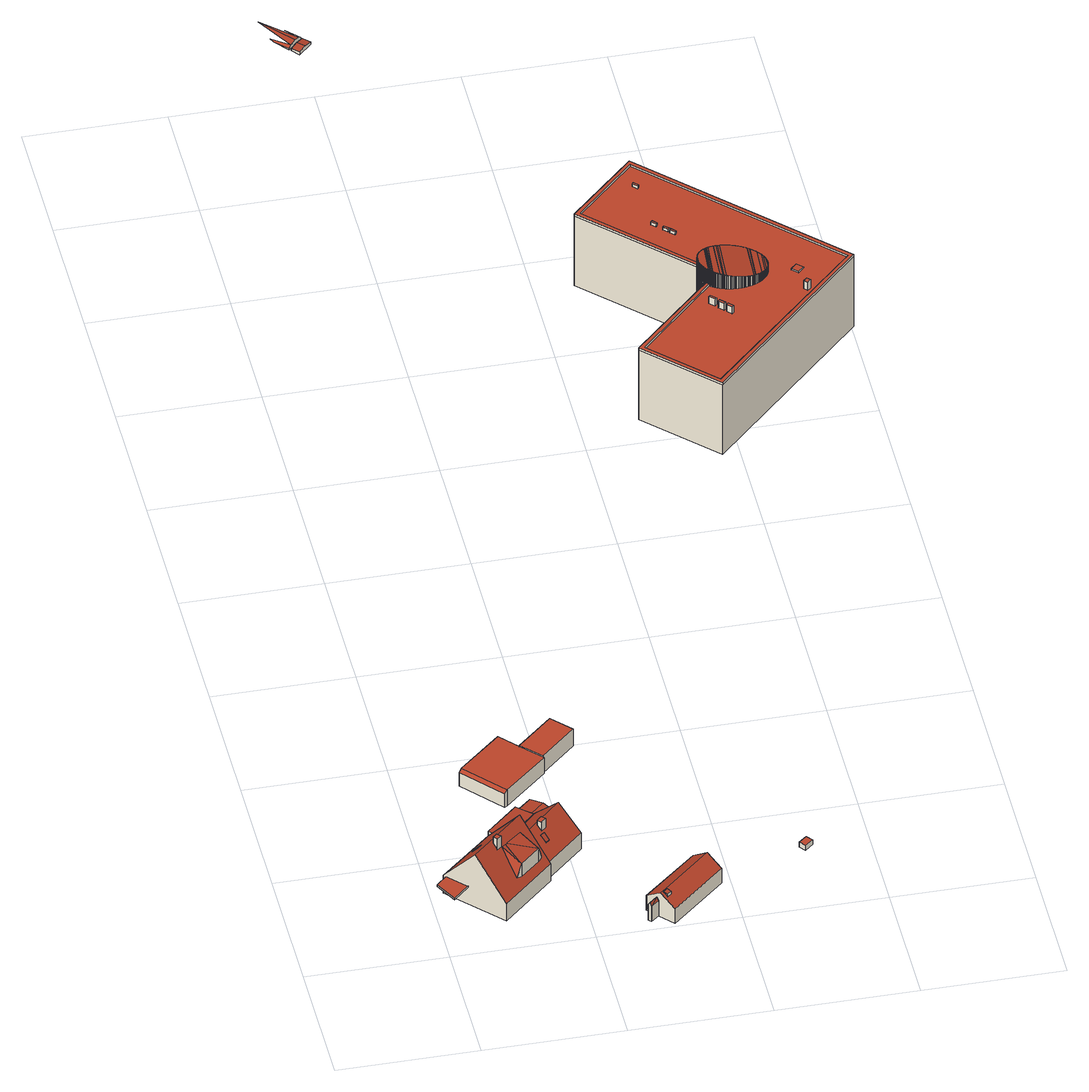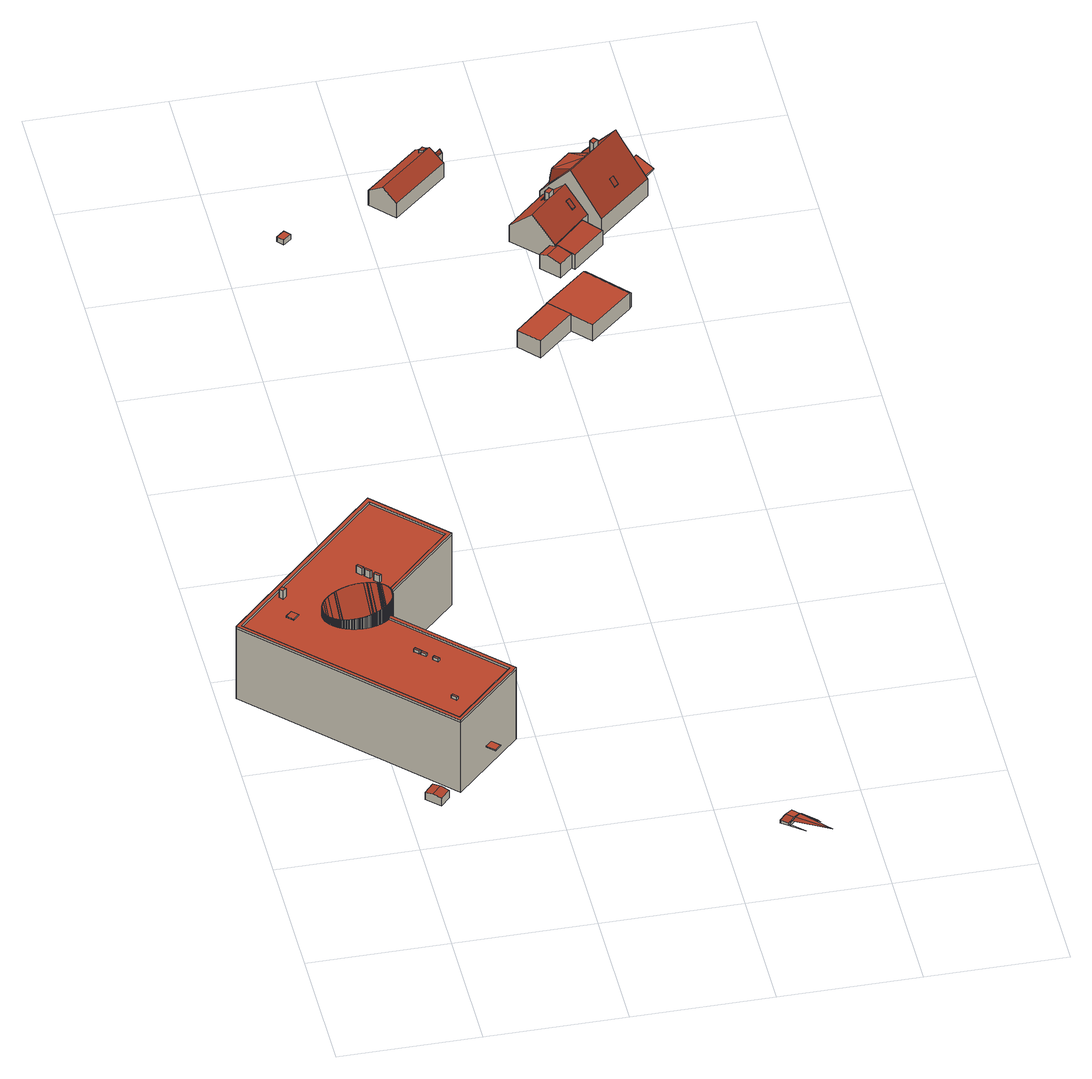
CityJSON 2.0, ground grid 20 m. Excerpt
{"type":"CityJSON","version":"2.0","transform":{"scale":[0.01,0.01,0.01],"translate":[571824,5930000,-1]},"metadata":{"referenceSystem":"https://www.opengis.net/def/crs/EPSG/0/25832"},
"CityObjects":{
"building1":{"type":"Building","attributes":{"Grundfläche 2D":"105.851028","Grundhöhe NN":"-0.240"},"children":["building1-1","building1-2","building1-3"],"geometry":[{"type":"Solid","lod":"3","boundaries":[[[[0,1,2,3]],[[4,5,3,6]],[[5,0,3]],[[6,7,8,4]],[[9,10,11,7,6]],[[12,13,14,15,16],[8,7,11,17,18,19,20,21,1,0,5,4]],[[22,23,24,13,12,16]],[[3,2,21,20]],[[6,3,20,19]],[[17,10,9,6,19,18]],[[10,17,11]],[[1,21,2]],[[22,16,15,25,26]],[[23,22,26,27]],[[14,13,24,23,27,28,29]],[[15,14,29,25]],[[27,26,25,29,28]]]],"semantics":{"surfaces":[{"type":"RoofSurface"},{"type":"WallSurface"},{"type":"GroundSurface"}],"values":[[0,0,0,0,0,0,0,1,1,1,1,1,1,1,1,1,2]]}}]},
"building1-1":{"type":"BuildingInstallation","parents":["building1"],"geometry":[{"type":"MultiSurface","lod":"3","boundaries":[[[30,31,32,33]],[[33,32,34,35]],[[30,33,35,36]],[[31,30,36,37]],[[32,31,37,34]]],"semantics":{"surfaces":[{"type":"RoofSurface"},{"type":"WallSurface"}],"values":[0,1,1,1,1]}}]},
"building1-2":{"type":"BuildingInstallation","parents":["building1"],"geometry":[{"type":"MultiSurface","lod":"3","boundaries":[[[38,39,40,41,42]],[[43,40,39,44]],[[43,45,46,42,41,40]],[[46,47,38,42]],[[47,44,39,38]]],"semantics":{"surfaces":[{"type":"RoofSurface"},{"type":"WallSurface"}],"values":[0,1,1,1,1]}}]},
"building1-3":{"type":"BuildingInstallation","parents":["building1"],"geometry":[{"type":"MultiSurface","lod":"3","boundaries":[[[48,49,50,51]],[[52,53,51,50]],[[53,54,48,51]],[[54,55,49,48]],[[55,52,50,49]],[[55,54,53,52]]],"semantics":{"surfaces":[{"type":"RoofSurface"},{"type":"WallSurface"},{"type":"OuterCeilingSurface"}],"values":[0,1,1,1,1,2]}}]},
"building2":{"type":"Building","attributes":{"Grundfläche 2D":"28.592347","Grundhöhe NN":"-0.430"},"geometry":[{"type":"Solid","lod":"3","boundaries":[[[[56,57,58,59,60]],[[61,62,63,64,56,60,65]],[[65,66,59,67,68,69,70,71]],[[66,65,60,59]],[[62,61,72,73]],[[63,62,73,74]],[[64,63,74,75]],[[57,56,64,75,76]],[[58,57,76,77]],[[70,78,72,61,71]],[[61,65,71]],[[58,77,79,68,67,59]],[[69,68,79,80]],[[70,69,80,78]],[[80,79,77,76,75,74,73,72,78]]]],"semantics":{"surfaces":[{"type":"RoofSurface"},{"type":"WallSurface"},{"type":"GroundSurface"}],"values":[[0,0,0,1,1,1,1,1,1,1,1,1,1,1,2]]}}]},
"building3":{"type":"Building","attributes":{"Grundfläche 2D":"58.094935","Grundhöhe NN":"-0.335"},"children":["building3-1","building3-2","building3-3"],"geometry":[{"type":"Solid","lod":"3","boundaries":[[[[81,82,83,84,85,86]],[[87,88,83,82,81,86,89,90,91,92]],[[85,84,93,94]],[[90,89,86,85,94,95]],[[87,92,91,90,95,96]],[[84,83,88,87,96,93]],[[95,94,93,96]]]],"semantics":{"surfaces":[{"type":"RoofSurface"},{"type":"WallSurface"},{"type":"GroundSurface"}],"values":[[0,0,1,1,1,1,2]]}}]},
"building3-1":{"type":"BuildingInstallation","parents":["building3"],"geometry":[{"type":"MultiSurface","lod":"3","boundaries":[[[97,98,99,100,101]],[[102,103,99,98]],[[103,104,105,101,100,99]],[[105,106,97,101]],[[98,97,106,102]]],"semantics":{"surfaces":[{"type":"RoofSurface"},{"type":"WallSurface"}],"values":[0,1,1,1,1]}}]},
"building3-2":{"type":"BuildingInstallation","parents":["building3"],"geometry":[{"type":"MultiSurface","lod":"3","boundaries":[[[107,108,109,110,111,112]],[[113,114,108,107]],[[114,115,110,109,108]],[[115,116,112,111,110]],[[116,113,107,112]]],"semantics":{"surfaces":[{"type":"RoofSurface"},{"type":"WallSurface"}],"values":[0,1,1,1,1]}}]},
"building3-3":{"type":"BuildingInstallation","parents":["building3"],"geometry":[{"type":"MultiSurface","lod":"3","boundaries":[[[117,118,119,120,121,122]],[[119,118,123,124]],[[120,119,124,125]],[[121,120,125,126]],[[122,121,126,127]],[[117,122,127,128]],[[118,117,128,123]]],"semantics":{"surfaces":[{"type":"RoofSurface"},{"type":"WallSurface"}],"values":[0,1,1,1,1,1,1]}}]},
"building4":{"type":"Building","attributes":{"Grundfläche 2D":"93.924553","Grundhöhe NN":"-0.583"},"geometry":[{"type":"Solid","lod":"3","boundaries":[[[[129,130,131,132]],[[131,133,134,135,136,137,132]],[[138,139,140,141]],[[129,132,142,143]],[[130,129,143,144]],[[131,130,144,145]],[[136,135,146,147]],[[137,136,147,148]],[[132,137,148,142]],[[133,131,145,149]],[[134,133,149,150]],[[140,135,134,141]],[[141,134,150,151,138]],[[139,138,151,152]],[[139,152,146,135,140]],[[147,146,152,151,150,149,145,144,143,142,148]]]],"semantics":{"surfaces":[{"type":"RoofSurface"},{"type":"WallSurface"},{"type":"GroundSurface"}],"values":[[0,0,0,1,1,1,1,1,1,1,1,1,1,1,1,2]]}}]},
"building5":{"type":"Building","attributes":{"Grundfläche 2D":"50.410585","Grundhöhe NN":"-0.150"},"children":["building5-1"],"geometry":[{"type":"Solid","lod":"3","boundaries":[[[[153,154,155,156,157]],[[158,159,160,161,162,157,156,155]],[[163,164,165]],[[166,165,167,168]],[[165,166,163]],[[165,169,170]],[[167,170,171]],[[165,170,167]],[[172,171,170,169,173,174]],[[175,168,167,171,172,176]],[[164,163,177,178]],[[166,168,175,179]],[[163,166,179,177]],[[154,153,180,181]],[[158,155,154,181,182]],[[159,158,182,183]],[[165,164,178,180,153,157,162,161,160,159,183,173,169]],[[177,179,175,176,172,174,173,183,182,181,180,178]]]],"semantics":{"surfaces":[{"type":"RoofSurface"},{"type":"WallSurface"},{"type":"GroundSurface"}],"values":[[0,0,0,0,0,0,0,0,1,1,1,1,1,1,1,1,1,2]]}}]},
"building5-1":{"type":"BuildingInstallation","parents":["building5"],"geometry":[{"type":"MultiSurface","lod":"3","boundaries":[[[184,185,186,187]],[[186,185,188,189]],[[187,186,189,190]],[[190,191,184,187]],[[191,192,184]],[[185,184,192,188]]],"semantics":{"surfaces":[{"type":"RoofSurface"},{"type":"WallSurface"}],"values":[0,1,1,1,1,1]}}]},
"building6":{"type":"Building","attributes":{"Grundfläche 2D":"1.686650","Grundhöhe NN":"-0.022"},"geometry":[{"type":"Solid","lod":"3","boundaries":[[[[193,194,195,196]],[[197,198,196,195]],[[198,199,193,196]],[[199,200,194,193]],[[200,197,195,194]],[[200,199,198,197]]]],"semantics":{"surfaces":[{"type":"RoofSurface"},{"type":"WallSurface"},{"type":"GroundSurface"}],"values":[[0,1,1,1,1,2]]}}]},
"building7":{"type":"Building","attributes":{"Grundfläche 2D":"24363.845426","Grundhöhe NN":"5.239"},"children":["building7-1"],"geometry":[{"type":"MultiSurface","lod":"3","boundaries":[[[201,202,203,204]],[[203,202,205]],[[206,207,204]],[[208,207,206]],[[206,204,203,205,209,210,208]],[[209,211,210]]],"semantics":{"surfaces":[{"type":"RoofSurface"},{"type":"WallSurface"}],"values":[0,1,0,0,1,1]}}]},
"building7-1":{"type":"BuildingInstallation","parents":["building7"],"geometry":[{"type":"MultiSurface","lod":"3","boundaries":[[[212,213,214,215,216]],[[217,218,213,212,219,220]],[[221,222,216,215,214]],[[216,222,223,219,212]],[[223,224,220,219]],[[224,225,217,220]],[[225,226,218,217]],[[226,221,214,213,218]]],"semantics":{"surfaces":[{"type":"RoofSurface"},{"type":"WallSurface"}],"values":[0,0,1,1,1,1,1,1]}}]},
"building8":{"type":"Building","attributes":{"Grundfläche 2D":"732.072348","Grundhöhe NN":"5.404"},"children":["building8-1","building8-2","building8-3","building8-4","building8-5","building8-6","building8-7","building8-8","building8-9","building8-10","building8-11"],"geometry":[{"type":"MultiSurface","lod":"3","boundaries":[[[227,228,229]],[[227,229,230]],[[228,231,232]],[[228,232,229]],[[233,234,228]],[[233,228,227]],[[233,227,235]],[[236,237,238]],[[236,238,228]],[[236,228,239]],[[238,240,228]],[[241,231,228,240,242,243]],[[244,242,240]],[[245,244,246,247,248,249,250,251,252,253]],[[246,244,254]],[[245,255,242]],[[245,242,244]],[[256,257,258]],[[257,247,246,258]],[[257,259,247]],[[248,247,260]],[[249,248,261]],[[262,263,264,265,266,267,268,269,250,249]],[[270,271,264]],[[270,264,263]],[[270,263,272]],[[268,273,269]],[[267,274,268]],[[265,275,276,277,278,279,280,281,282,283,284,285,286,287,288,289,266]],[[278,277,290]],[[279,278,291]],[[287,292,288]],[[282,281,293]],[[285,294,286]],[[282,295,296,297,298,299,300,301,302,303,304,305,306,307,308,309,310,311,312,313,314,315,283]],[[315,316,283]],[[296,295,317]],[[318,298,297]],[[314,319,315]],[[301,300,320]],[[308,321,309]],[[306,322,307]],[[323,324,306,305]],[[325,326,327,328,329,330,324,323]],[[331,328,327]],[[332,331,333]],[[334,335,336]],[[337,338,339]],[[340,341,342]],[[343,344,340]],[[345,346,347]],[[348,349,343]],[[350,351,352]],[[353,354,355]],[[356,357,358]],[[359,360,361]],[[362,363,364]],[[362,364,365,366,367,368,356,358,369,370,353,355,371,372,373,374,375,376,377,378,379,380,381,382,383,348,343,340,342,334,336,384,385,328,331,332,386,387,388,338,337,389,346,345,390,391,392,393,394,395,351,350,396,397,398,399,400,401,402,403,404,405,406,407,408,360,359,409,410,411,412,413,414,415,416,417,418,419,420,421,422,423,424]],[[416,415,425]],[[417,426,427,428,429,430,431,432,433,434,418]],[[435,436,437,438,430,429]],[[438,439,430]],[[440,441,442,443,444,445,446,447,438,437]],[[447,448,438]],[[443,442,449]],[[446,450,447]],[[451,444,443]],[[452,453,454,455,456,457,458,459,460,461,462,463,464,465,466,467,468,469,444,451]],[[453,452,470]],[[469,471,444]],[[466,472,467]],[[456,455,473]],[[465,474,466]],[[463,475,464]],[[461,476,462]],[[462,477,463]],[[478,461,460]],[[479,480,481,461,478]],[[478,482,479]],[[483,484,485,486,487,481,480]],[[481,488,461]],[[484,483,489]],[[490,491,492,493,485,484]],[[491,490,494]],[[491,495,496,497,498,492]],[[495,491,499]],[[497,500,498]],[[495,501,502,503,504,505,506,507,508,509,510,511,512,513,514,515,516,517,518,519,520,521,522,523,524,525,526,527,528,529,530,531,532,533,534,535,536,496]],[[536,537,496]],[[505,504,538]],[[533,539,534]],[[509,508,540]],[[510,509,541]],[[511,510,542]],[[512,511,543]],[[527,544,528]],[[524,545,525]],[[525,546,526]],[[515,514,547]],[[548,549,516]],[[548,516,515]],[[522,550,523]],[[523,551,524]],[[552,517,516]],[[552,516,553]],[[518,554,519]],[[555,556,557]],[[555,557,519]],[[555,519,558]],[[557,559,560,561,562,519]],[[562,520,519]],[[563,564,565]],[[559,563,565,566]],[[565,567,566]],[[566,560,559]],[[568,569,570]],[[568,570,566]],[[570,571,566]],[[571,572,566]],[[572,560,566]],[[573,574,570]],[[574,571,570]],[[575,572,576]],[[572,571,576]],[[577,560,572]],[[578,560,577]],[[579,580,560]],[[580,561,560]],[[561,581,562]],[[582,583,520]],[[583,521,520]],[[584,585,521]],[[585,522,521]],[[586,382,381]],[[587,289,288]],[[587,288,588]],[[589,251,590]],[[251,250,590]],[[591,592,589]],[[592,251,589]],[[593,594,252]],[[593,252,251]],[[593,251,595]],[[596,597,245]],[[596,245,253]],[[243,598,241]],[[243,242,599]],[[600,231,241]],[[601,602,231]],[[601,231,600]],[[603,604,605,606,607,608,609,610,611,612,613,614,615,616,617,618,619,620,621,622,623,624,625,626,627]],[[628,629,630,631,632,633,634,635,636,637,638,639,640,641,642,643,644,645,646,647,648,649,650,651,652,653,654,655,656,657,658,659,660,661,662,663,664,665,666,667,668,669,670,671,672,673,674,675,676,677,678,679,680,681,682,683,684,685,686,687,688,689,690,691,692,693,694,695,696,697,698,699,700,701,702,703,704,705,706,707,708,709,710,711,712,713,714,715,716,717,718,719,720,721,722,723,724,725,726,727,728,729,730,731,732,733,734,735,736,737,738,739,740,741,742,743,744,745,746,747,748,749,750,751,752,753,754,755,756,757,758,759,760,761,762,763,764,765,766,767,768,769,770,771,772,773,774,775,776,777,778,779,780,781,782,783,784,785,786,787,788,789,790,791,792,793,794,795,796,797,798,799,800,801,802,803,804,805,806,807,808,809,810,811,812,813,814,815,816,817,818,819,820,821,822,823,824,825,826,827,828,829,830,831,832,833,834,835,836,837,838,839,840,841,842,843,844,845,846,847,848,849,850,851,852,853,854,855,856,857,858,859,860,861,862,863,864,865,866,867,868,869,870,871,872,873,874,875,876,877,878,879,880,881,882,883,884,885,886,887,888,889,890,891,892,893,894,895]],[[232,765,764,896,229]],[[764,763,230,896]],[[230,763,762,235,227]],[[235,762,761,234,233]],[[234,761,760,239,228]],[[760,759,897,239]],[[897,759,758,898,236]],[[758,757,756,238,237,898]],[[756,755,240,238]],[[755,754,753,254,244,240]],[[753,752,751,258,246,254]],[[751,750,256,258]],[[750,749,748,259,257,256]],[[259,748,747,260,247]],[[781,780,597,596]],[[780,779,778,255,245,597]],[[778,777,776,899,242,255]],[[776,775,599,899]],[[775,774,243,599]],[[774,773,772,900,598,243]],[[772,771,770,769,601,600,241,900]],[[769,768,602,601]],[[768,767,901,602]],[[767,766,765,232,231,901]],[[747,746,745,261,248,260]],[[745,744,743,262,249,261]],[[743,742,741,263,262]],[[263,741,740]],[[263,740,272]],[[740,739,738,271,270,272]],[[738,737,736,265,264,271]],[[736,735,734,276,275,265]],[[734,733,732,290,277,276]],[[732,731,730,291,278,290]],[[730,729,728,280,279,291]],[[728,727,726,293,281,280]],[[726,725,724,295,282,293]],[[724,723,317,295]],[[296,317,723,722]],[[296,722,721,318,297]],[[721,720,719,299,298,318]],[[719,718,717,320,300,299]],[[717,716,715,302,301,320]],[[715,714,713,304,303,302]],[[713,712,305,304]],[[712,711,710,325,323,305]],[[710,709,326,325]],[[709,708,707,331,327,326]],[[707,706,333,331]],[[706,705,704,386,332,333]],[[704,703,702,388,387,386]],[[702,701,700,339,338,388]],[[700,699,698,389,337,339]],[[698,697,696,347,346,389]],[[696,695,694,693,391,390,345,347]],[[693,692,691,393,392,391]],[[393,691,690,395,394]],[[690,689,688,352,351,395]],[[688,687,686,685,397,396,350,352]],[[685,684,683,399,398,397]],[[683,682,681,401,400,399]],[[681,680,679,403,402,401]],[[679,678,677,405,404,403]],[[677,676,675,407,406,405]],[[675,674,673,361,360,408,407]],[[673,672,671,410,409,359,361]],[[410,671,670,669,413,412,411]],[[669,668,667,425,415,414,413]],[[425,667,666,665,426,417,416]],[[665,664,427,426]],[[664,663,662,661,435,429,428,427]],[[661,660,659,437,436,435]],[[659,658,657,441,440,437]],[[441,657,656,449,442]],[[449,656,655,451,443]],[[655,654,653,470,452,451]],[[470,653,652,651,902,454,453]],[[902,651,650,473,455]],[[473,650,649,648,458,457,456]],[[458,648,647,646,478,460,459]],[[646,645,482,478]],[[645,644,643,480,479,482]],[[480,643,642,489,483]],[[642,641,640,490,484,489]],[[640,639,494,490]],[[494,639,638,499,491]],[[499,638,637,501,495]],[[637,636,635,503,502,501]],[[503,635,634,538,504]],[[634,633,632,506,505,538]],[[632,631,507,506]],[[630,606,605,540,508,507,631]],[[540,605,604,541,509]],[[604,603,627,542,510,541]],[[542,627,626,543,511]],[[626,625,903,904,513,512,543]],[[904,905,514,513]],[[905,906,547,514]],[[906,907,908,548,515,547]],[[908,909,549,548]],[[549,909,910,553,516]],[[910,911,552,553]],[[911,912,517,552]],[[912,913,518,517]],[[913,914,554,518]],[[914,915,916,558,519,554]],[[916,917,555,558]],[[917,918,556,555]],[[918,919,557,556]],[[919,920,921,563,559,557]],[[921,922,564,563]],[[922,923,565,564]],[[923,924,567,565]],[[924,925,926,568,566,567]],[[926,927,569,568]],[[569,927,928,573,570]],[[928,929,930,571,574,573]],[[930,931,576,571]],[[931,932,575,576]],[[932,933,572,575]],[[933,934,935,578,577,572]],[[936,579,560,578,935,937]],[[936,938,580,579]],[[938,939,940,581,561,580]],[[940,941,942,520,562,581]],[[942,943,582,520]],[[943,944,583,582]],[[944,945,584,521,583]],[[945,946,585,584]],[[946,947,948,550,522,585]],[[948,949,950,551,523,550]],[[950,951,952,545,524,551]],[[952,953,954,546,525,545]],[[955,527,526,546,954,956]],[[955,957,544,527]],[[957,958,959,529,528,544]],[[959,960,961,531,530,529]],[[961,962,532,531]],[[539,533,532,962,963,618,617]],[[617,616,615,535,534,539]],[[535,615,614,537,536]],[[614,613,612,497,496,537]],[[891,500,497,612,892]],[[891,890,889,492,498,500]],[[889,888,493,492]],[[493,888,887,486,485]],[[887,886,885,481,487,486]],[[885,884,488,481]],[[488,884,883,476,461]],[[476,883,882,477,462]],[[477,882,881,475,463]],[[475,881,880,879,474,465,464]],[[879,878,877,876,467,472,466,474]],[[876,875,874,873,471,469,468,467]],[[471,873,872,871,446,445,444]],[[871,870,450,446]],[[870,869,868,448,447,450]],[[868,867,866,439,438,448]],[[866,865,864,431,430,439]],[[864,863,862,861,434,433,432,431]],[[861,860,418,434]],[[860,859,858,857,421,420,419,418]],[[857,856,855,424,423,422,421]],[[855,854,853,363,362,424]],[[363,853,852,851,366,365,364]],[[851,850,849,368,367,366]],[[368,849,848,357,356]],[[357,848,847,369,358]],[[369,847,846,845,354,353,370]],[[354,845,844,843,372,371,355]],[[372,843,842,374,373]],[[374,842,841,376,375]],[[376,841,840,378,377]],[[840,839,838,380,379,378]],[[380,838,837,586,381]],[[837,836,835,834,348,383,382,586]],[[834,833,349,348]],[[349,833,832,344,343]],[[832,831,830,341,340,344]],[[830,829,828,335,334,342,341]],[[828,827,826,384,336,335]],[[826,825,824,328,385,384]],[[824,823,822,330,329,328]],[[822,821,820,819,322,306,324,330]],[[819,818,817,816,321,308,307,322]],[[816,815,814,310,309,321]],[[814,813,311,310]],[[813,812,811,313,312,311]],[[811,810,809,319,314,313]],[[319,809,808,316,315]],[[808,807,806,284,283,316]],[[806,805,285,284]],[[805,804,294,285]],[[804,803,802,287,286,294]],[[802,801,292,287]],[[292,801,800,588,288]],[[800,799,587,588]],[[799,798,797,266,289,587]],[[797,796,795,274,267,266]],[[795,794,793,273,268,274]],[[793,792,791,250,269,273]],[[791,790,590,250]],[[790,789,589,590]],[[789,788,591,589]],[[788,787,592,591]],[[787,786,785,595,251,592]],[[785,784,783,594,593,595]],[[783,782,253,252,594]],[[782,781,596,253]],[[963,964,619,618]],[[964,965,620,619]],[[965,966,621,620]],[[966,967,622,621]],[[967,968,623,622]],[[968,969,624,623]],[[969,903,625,624]],[[630,629,607,606]],[[629,628,608,607]],[[609,608,628,895]],[[895,894,610,609]],[[894,893,611,610]],[[893,892,612,611]],[[966,965,970,971]],[[967,966,971,972]],[[973,969,968,974,975,976]],[[977,903,969,973,976,975,978,979]],[[980,904,903,977,979,978,981,982]],[[983,905,904,980,982,981,984,985]],[[986,906,905,983,985,984,987,988]],[[989,990,908,907,906,986,988,987,991,992]],[[993,909,908,990,989,992,994,995]],[[996,910,909,993,995,994,997,998]],[[999,911,910,996,998,997,1000,1001]],[[1002,912,911,999,1001,1000,1003,1004]],[[1005,913,912,1002,1004,1003,1006,1007]],[[1008,914,913,1005,1007,1006,1009,1010]],[[1011,1012,916,915,914,1008,1010,1009,1013,1014]],[[1015,917,916,1012,1011,1014,1016,1017]],[[1018,918,917,1015,1017,1016,1019,1020]],[[1021,919,918,1018,1020,1019,1022,1023]],[[1024,1025,921,920,919,1021,1023,1022,1026,1027]],[[1028,922,921,1025,1024,1027,1029,1030]],[[1031,923,922,1028,1030,1029,1032,1033]],[[1034,924,923,1031,1033,1032,1035,1036]],[[1037,1038,926,925,924,1034,1036,1035,1039,1040]],[[1041,927,926,1038,1037,1040,1042,1043]],[[1044,928,927,1041,1043,1042,1045,1046]],[[1047,1048,930,929,928,1044,1046,1045,1049,1050]],[[1051,931,930,1048,1047,1050,1052,1053]],[[1054,932,931,1051,1053,1052,1055,1056]],[[1057,933,932,1054,1056,1055,1058,1059]],[[1060,1061,935,934,933,1057,1059,1058,1062,1063]],[[1064,1065,936,937,935,1061,1060,1063,1066,1067]],[[1068,938,936,1065,1064,1067,1069,1070]],[[1071,1072,940,939,938,1068,1070,1069,1073,1074]],[[1075,1076,942,941,940,1072,1071,1074,1077,1078]],[[1079,943,942,1076,1075,1078,1080,1081]],[[1082,944,943,1079,1081,1080,1083,1084]],[[1085,945,944,1082,1084,1083,1086,1087]],[[1088,946,945,1085,1087,1086,1089,1090]],[[1091,1092,948,947,946,1088,1090,1089,1093,1094]],[[1095,1096,950,949,948,1092,1091,1094,1097,1098]],[[1099,1100,952,951,950,1096,1095,1098,1101,1102]],[[1103,1104,954,953,952,1100,1099,1102,1105,1106]],[[1107,1108,955,956,954,1104,1103,1106,1109,1110]],[[1111,957,955,1108,1107,1110,1112,1113]],[[1114,1115,959,958,957,1111,1113,1112,1116,1117]],[[1118,1119,961,960,959,1115,1114,1117,1120,1121]],[[1122,962,961,1119,1118,1121,1123,1124]],[[1125,963,962,1122,1124,1123,1126,1127]],[[963,1125,1127,1126,1128,964]],[[965,964,1128,970]],[[967,972,974,968]],[[1126,1123,1121,1120,1117,1116,1112,1110,1109,1106,1105,1102,1101,1098,1097,1094,1093,1089,1086,1083,1080,1078,1077,1074,1073,1069,1067,1066,1063,1062,1058,1055,1052,1050,1049,1045,1042,1040,1039,1035,1032,1029,1027,1026,1022,1019,1016,1014,1013,1009,1006,1003,1000,997,994,992,991,987,984,981,978,975,974,972,971,970,1128]]],"semantics":{"surfaces":[{"type":"RoofSurface"},{"type":"WallSurface"},{"type":"GroundSurface"}],"values":[0,0,0,0,0,0,0,0,0,0,0,0,0,0,0,0,0,0,0,0,0,0,0,0,0,0,0,0,0,0,0,0,0,0,0,0,0,0,0,0,0,0,0,0,0,0,0,0,0,0,0,0,0,0,0,0,0,0,0,0,0,0,0,0,0,0,0,0,0,0,0,0,0,0,0,0,0,0,0,0,0,0,0,0,0,0,0,0,0,0,0,0,0,0,0,0,0,0,0,0,0,0,0,0,0,0,0,0,0,0,0,0,0,0,0,0,0,0,0,0,0,0,0,0,0,0,0,0,0,0,0,0,0,0,0,0,0,0,0,0,0,0,0,0,0,0,0,0,0,0,0,0,1,1,1,1,1,1,1,1,1,1,1,1,1,1,1,1,1,1,1,1,1,1,1,1,1,1,1,1,1,1,1,1,1,1,1,1,1,1,1,1,1,1,1,1,1,1,1,1,1,1,1,1,1,1,1,1,1,1,1,1,1,1,1,1,1,1,1,1,1,1,1,1,1,1,1,1,1,1,1,1,1,1,1,1,1,1,1,1,1,1,1,1,1,1,1,1,1,1,1,1,1,1,1,1,1,1,1,1,1,1,1,1,1,1,1,1,1,1,1,1,1,1,1,1,1,1,1,1,1,1,1,1,1,1,1,1,1,1,1,1,1,1,1,1,1,1,1,1,1,1,1,1,1,1,1,1,1,1,1,1,1,1,1,1,1,1,1,1,1,1,1,1,1,1,1,1,1,1,1,1,1,1,1,1,1,1,1,1,1,1,1,1,1,1,1,1,1,1,1,1,1,1,1,1,1,1,1,1,1,1,1,1,1,1,1,1,1,1,1,1,1,1,1,1,1,1,1,1,1,1,1,1,1,1,1,1,1,1,1,1,1,1,1,1,1,1,1,1,1,1,1,1,1,1,1,1,1,1,1,1,1,1,1,1,1,1,1,1,1,1,1,1,1,2]}}]},
"building8-1":{"type":"BuildingInstallation","parents":["building8"],"geometry":[{"type":"MultiSurface","lod":"3","boundaries":[[[1129,1130,1131,1132]],[[1133,1134,1132,1131]],[[1134,1135,1129,1132]],[[1130,1129,1135,1136]],[[1131,1130,1136,1133]]],"semantics":{"surfaces":[{"type":"RoofSurface"},{"type":"WallSurface"}],"values":[0,1,1,1,1]}}]},
"building8-2":{"type":"BuildingInstallation","parents":["building8"],"geometry":[{"type":"MultiSurface","lod":"3","boundaries":[[[1137,1138,1139,1140]],[[1141,1142,1140,1139]],[[1137,1140,1142,1143]],[[1138,1137,1143,1144]],[[1144,1141,1139,1138]]],"semantics":{"surfaces":[{"type":"RoofSurface"},{"type":"WallSurface"}],"values":[0,1,1,1,1]}}]},
"building8-3":{"type":"BuildingInstallation","parents":["building8"],"geometry":[{"type":"MultiSurface","lod":"3","boundaries":[[[1145,1146,1147,1148]],[[1148,1147,1149,1150]],[[1145,1148,1150,1151]],[[1146,1145,1151,1152]],[[1147,1146,1152,1149]]],"semantics":{"surfaces":[{"type":"RoofSurface"},{"type":"WallSurface"}],"values":[0,1,1,1,1]}}]},
"building8-4":{"type":"BuildingInstallation","parents":["building8"],"geometry":[{"type":"MultiSurface","lod":"3","boundaries":[[[1153,1154,1155,1156]],[[1156,1155,1157,1158]],[[1153,1156,1158,1159]],[[1154,1153,1159,1160]],[[1155,1154,1160,1157]]],"semantics":{"surfaces":[{"type":"RoofSurface"},{"type":"WallSurface"}],"values":[0,1,1,1,1]}}]},
"building8-5":{"type":"BuildingInstallation","parents":["building8"],"geometry":[{"type":"MultiSurface","lod":"3","boundaries":[[[1161,1162,1163,1164]],[[1164,1163,1165,1166]],[[1161,1164,1166,1167]],[[1162,1161,1167,1168]],[[1163,1162,1168,1165]]],"semantics":{"surfaces":[{"type":"RoofSurface"},{"type":"WallSurface"}],"values":[0,1,1,1,1]}}]},
"building8-6":{"type":"BuildingInstallation","parents":["building8"],"geometry":[{"type":"MultiSurface","lod":"3","boundaries":[[[1169,1170,1171,1172,1173]],[[1170,1169,1174,1175]],[[1171,1170,1175,1176]],[[1172,1171,1176,1177]],[[1173,1172,1177,1178]],[[1169,1173,1178,1174]]],"semantics":{"surfaces":[{"type":"RoofSurface"},{"type":"WallSurface"}],"values":[0,1,1,1,1,1]}}]},
"building8-7":{"type":"BuildingInstallation","parents":["building8"],"geometry":[{"type":"MultiSurface","lod":"3","boundaries":[[[1179,1180,1181,1182]],[[1182,1181,1183,1184]],[[1179,1182,1184,1185]],[[1180,1179,1185,1186]],[[1181,1180,1186,1183]]],"semantics":{"surfaces":[{"type":"RoofSurface"},{"type":"WallSurface"}],"values":[0,1,1,1,1]}}]},
"building8-8":{"type":"BuildingInstallation","parents":["building8"],"geometry":[{"type":"MultiSurface","lod":"3","boundaries":[[[1187,1188,1189,1190]],[[1190,1189,1191,1192]],[[1187,1190,1192,1193]],[[1188,1187,1193,1194]],[[1189,1188,1194,1191]]],"semantics":{"surfaces":[{"type":"RoofSurface"},{"type":"WallSurface"}],"values":[0,1,1,1,1]}}]},
"building8-9":{"type":"BuildingInstallation","parents":["building8"],"geometry":[{"type":"MultiSurface","lod":"3","boundaries":[[[1195,1196,1197,1198,1199]],[[1197,1196,1200,1201]],[[1198,1197,1201,1202]],[[1202,1203,1204,1195,1199,1198]],[[1204,1200,1196,1195]]],"semantics":{"surfaces":[{"type":"RoofSurface"},{"type":"WallSurface"}],"values":[0,1,1,1,1]}}]},
"building8-10":{"type":"BuildingInstallation","parents":["building8"],"geometry":[{"type":"MultiSurface","lod":"3","boundaries":[[[1205,1206,1207,1208,1209,1210,1125,1122,1119,1211,1115,1212,1111,1108,1213,1104,1214,1100,1215,1096,1216,1092,1217,1088,1085,1082,1079,1076,1218,1072,1219,1068,1065,1220,1061,1221,1057,1054,1051,1048,1222,1044,1041,1038,1223,1034,1031,1028,1025,1224,1021,1018,1015,1012,1225,1008,1005,1002,999,996,993,990,1226,986,983,980,977,973]],[[1210,1227,1127,1125]],[[1088,1090,1087,1085]],[[1085,1087,1084,1082]],[[1082,1084,1081,1079]],[[1218,1076,1079,1081,1075,1228]],[[1218,1228,1071,1072]],[[1068,1219,1072,1071,1229,1070]],[[1068,1070,1064,1065]],[[1061,1220,1065,1064,1230,1060]],[[1057,1221,1061,1060,1231,1059]],[[1057,1059,1056,1054]],[[1054,1056,1053,1051]],[[1222,1048,1051,1053,1047,1232]],[[1222,1232,1046,1044]],[[1044,1046,1043,1041]],[[1041,1043,1037,1038]],[[1034,1223,1038,1037,1233,1036]],[[1034,1036,1033,1031]],[[1031,1033,1030,1028]],[[1028,1030,1024,1025]],[[1021,1224,1025,1024,1234,1023]],[[1021,1023,1020,1018]],[[1018,1020,1017,1015]],[[1015,1017,1011,1012]],[[1008,1225,1012,1011,1235,1010]],[[1008,1010,1007,1005]],[[1005,1007,1004,1002]],[[1002,1004,1001,999]],[[999,1001,998,996]],[[996,998,995,993]],[[993,995,989,990]],[[986,1226,990,989,1236,988]],[[986,988,985,983]],[[983,985,982,980]],[[980,982,979,977]],[[1125,1127,1124,1122]],[[1122,1124,1118,1119]],[[1115,1211,1119,1118,1237,1114]],[[1111,1212,1115,1114,1238,1113]],[[1213,1108,1111,1113,1107,1239]],[[1213,1239,1103,1104]],[[1100,1214,1104,1103,1240,1099]],[[1096,1215,1100,1099,1241,1095]],[[1092,1216,1096,1095,1242,1091]],[[1088,1217,1092,1091,1243,1090]],[[977,979,976,973]],[[973,976,1244,1205]],[[1210,1209,1245,1227]],[[1206,1205,1244,1246]],[[1207,1206,1246,1247]],[[1208,1207,1247,1248]],[[1209,1208,1248,1245]],[[995,998,1001,1004,1007,1010,1235,1011,1017,1020,1023,1234,1024,1030,1033,1036,1233,1037,1043,1046,1232,1047,1053,1056,1059,1231,1060,1230,1064,1070,1229,1071,1228,1075,1081,1084,1087,1090,1243,1091,1242,1095,1241,1099,1240,1103,1239,1107,1113,1238,1114,1237,1118,1124,1127,1227,1245,1248,1247,1246,1244,976,979,982,985,988,1236,989]]],"semantics":{"surfaces":[{"type":"RoofSurface"},{"type":"WallSurface"},{"type":"OuterCeilingSurface"}],"values":[0,1,1,1,1,1,1,1,1,1,1,1,1,1,1,1,1,1,1,1,1,1,1,1,1,1,1,1,1,1,1,1,1,1,1,1,1,1,1,1,1,1,1,1,1,1,1,1,1,1,1,1,1,2]}}]},
"building8-11":{"type":"BuildingInstallation","parents":["building8"],"geometry":[{"type":"MultiSurface","lod":"3","boundaries":[[[1249,1250,1251,1252]],[[1253,1254,1252,1251]],[[1254,1255,1249,1252]],[[1255,1256,1250,1249]],[[1256,1253,1251,1250]],[[1256,1255,1254,1253]]],"semantics":{"surfaces":[{"type":"RoofSurface"},{"type":"WallSurface"},{"type":"OuterCeilingSurface"}],"values":[0,1,1,1,1,2]}}]},
"building9":{"type":"Building","attributes":{"Grundfläche 2D":"5.051045","Grundhöhe NN":"5.742"},"geometry":[{"type":"Solid","lod":"3","boundaries":[[[[1257,1258,1259,1260]],[[1261,1257,1260,1262]],[[1262,1260,1259,1263,1264]],[[1261,1262,1264,1265]],[[1258,1257,1261,1265,1266]],[[1259,1258,1266,1263]],[[1264,1263,1266,1265]]]],"semantics":{"surfaces":[{"type":"RoofSurface"},{"type":"WallSurface"},{"type":"GroundSurface"}],"values":[[0,0,1,1,1,1,2]]}}]}
},
"vertices":[
[965,1159,841],[1061,973,606],[1108,890,505],[1181,935,698],[1042,1229,839],[1020,1208,839],[1471,1198,698],[1265,1422,830],[1046,1232,839],[1502,1238,568],[1517,1257,502],[1402,1337,646],[877,1229,971],[539,919,971],[891,541,371],[1642,1239,371],[1298,1616,971],[1517,1257,486],[1502,1238,481],[1471,1198,472],[1181,935,478],[1108,890,497],[955,1992,371],[186,1297,371],[463,1000,843],[1642,1239,76],[955,1992,76],[186,1297,76],[463,1000,76],[891,541,76],
[688,1567,540],[631,1515,541],[689,1453,640],[746,1505,640],[689,1453,630],[746,1505,630],[688,1567,530],[631,1515,531],
[944,1154,1040],[896,1209,1040],[835,1155,1040],[879,1105,1040],[884,1100,1040],[835,1155,940],[896,1209,939],[879,1105,863],[884,1100,855],[944,1154,853],
[62,1108,381],[232,784,381],[463,1000,381],[217,1264,381],[463,1000,361],[217,1264,361],[62,1108,361],[232,784,361],
[1818,2546,338],[1670,2705,300],[1482,2534,300],[1578,2431,324],[1633,2372,338],[1656,2348,328],[1672,2364,328],[1733,2300,300],[1902,2456,300],[1648,2356,332],[1633,2372,330],[1482,2534,314],[1444,2576,310],[980,2152,310],[1206,1911,332],[1656,2348,332],[1656,2348,57],[1672,2364,57],[1733,2300,57],[1902,2456,57],[1670,2705,57],[1482,2534,57],[1206,1911,57],[1444,2576,57],[980,2152,57],
[1613,1792,694],[1543,1726,694],[1359,1550,694],[1605,1280,342],[2184,1824,342],[1928,2094,694],[1112,1820,342],[1298,1616,608],[1733,2300,426],[1672,2364,342],[1656,2348,342],[1206,1911,342],[1605,1280,66],[2184,1824,66],[1672,2364,66],[1112,1820,66],
[1627,1778,758],[1556,1712,758],[1607,1658,758],[1611,1661,758],[1677,1723,758],[1556,1712,676],[1607,1658,604],[1611,1661,604],[1677,1723,604],[1627,1778,675],
[1696,1581,502],[1639,1647,586],[1610,1622,587],[1584,1599,588],[1609,1570,551],[1641,1532,504],[1696,1581,492],[1639,1647,576],[1584,1599,578],[1641,1532,494],
[1327,1843,479],[1274,1796,477],[1340,1720,573],[1341,1719,574],[1393,1767,576],[1328,1842,481],[1274,1796,467],[1340,1720,563],[1341,1719,564],[1393,1767,566],[1328,1842,471],[1327,1843,469],
[870,3477,280],[1373,2909,280],[1408,2940,315],[905,3507,315],[2035,3497,315],[2021,3513,315],[1761,3798,315],[1524,4062,315],[902,3511,315],[2534,3982,333],[2273,4267,333],[1761,3798,333],[2021,3513,333],[905,3507,42],[870,3477,42],[1373,2909,42],[1408,2940,42],[1761,3798,42],[1524,4062,42],[902,3511,42],[2035,3497,42],[2021,3513,42],[2534,3982,42],[2273,4267,42],
[3075,13,336],[3859,709,336],[3703,885,496],[3009,270,496],[2918,189,496],[3546,1060,336],[2760,365,336],[2853,262,430],[2875,237,453],[2896,213,474],[2895,213,344],[2896,213,344],[2875,237,398],[2782,116,344],[2763,135,398],[2781,115,344],[2853,262,344],[2740,163,344],[2739,162,344],[2739,162,85],[2853,262,85],[2740,163,85],[2781,115,85],[2763,135,85],[2895,213,85],[2896,213,85],[2782,116,85],[3075,13,85],[3859,709,85],[3546,1060,85],[2760,365,85],
[3020,257,500],[2963,207,501],[3008,155,488],[3065,205,486],[2963,207,485],[3008,155,438],[3065,205,438],[3020,257,484],[3020,257,485],
[5215,1225,183],[5142,1311,183],[5027,1214,183],[5100,1128,183],[5027,1214,98],[5100,1128,98],[5215,1225,98],[5142,1311,98],
[1162,16921,2060],[1198,16868,2052],[1374,16689,2052],[1407,16722,2082],[1374,16689,2023],[1478,16791,2095],[1061,17201,2147],[1538,16850,2082],[1571,16882,2023],[1571,16882,2052],[1394,17062,2052],
[1586,16674,2072],[1493,16767,2072],[1400,16678,2052],[1447,16629,2052],[1491,16583,2052],[1558,16829,2059],[1557,16828,2059],[1680,16764,2052],[1589,16859,2052],[1400,16678,2020],[1491,16583,2005],[1680,16764,2004],[1589,16859,2020],[1558,16829,2020],[1557,16828,2020],
[6707,11091,1958],[6706,11111,1958],[6707,11077,1958],[6707,11086,1958],[6706,11068,1959],[6707,11072,1959],[6707,11101,1958],[6707,11106,1958],[6707,11096,1958],[6705,11125,1958],[6703,11135,1958],[6702,11141,1959],[6706,11115,1958],[6701,11146,1959],[6703,11044,1960],[6695,11015,1961],[6700,11029,1960],[6700,11151,1959],[6692,11005,1962],[6697,11161,1959],[6688,11187,1961],[6684,11198,1961],[6679,11208,1962],[6658,10940,1969],[6673,10965,1966],[6684,10985,1964],[6686,10990,1964],[6699,11156,1959],[6694,11010,1962],[6694,11171,1960],[6692,11177,1960],[6696,11166,1959],[6690,11182,1960],[6686,11192,1961],[6681,11203,1962],[6676,11214,1962],[6673,11219,1963],[6661,11240,1965],[6657,11245,1966],[6635,10911,1974],[6639,10916,1973],[6647,10926,1972],[6654,10935,1970],[6667,11229,1964],[6664,11235,1964],[6670,11224,1963],[6651,10930,1971],[6643,10921,1972],[6654,11250,1966],[6650,11256,1967],[6646,11261,1967],[6638,11271,1969],[6629,11282,1970],[6624,11287,1971],[6620,11292,1972],[6610,11302,1974],[6580,10861,1985],[6586,10866,1984],[6591,10870,1982],[6602,10879,1980],[6607,10883,1979],[6617,10892,1977],[6631,10906,1975],[6642,11266,1968],[6633,11276,1970],[6612,10888,1978],[6615,11297,1973],[6597,10874,1981],[6605,11307,1974],[6594,11316,1976],[6589,11321,1977],[6577,11330,1979],[6571,11335,1980],[6565,11339,1981],[6553,11348,1984],[6547,11353,1985],[6540,11357,1986],[6534,11361,1987],[6527,11365,1988],[6489,10809,2002],[6503,10816,1999],[6510,10819,1998],[6524,10826,1995],[6531,10830,1994],[6537,10833,1993],[6544,10837,1992],[6550,10841,1990],[6556,10845,1989],[6568,10853,1987],[6574,10857,1986],[6600,11311,1975],[6583,11326,1978],[6562,10849,1988],[6559,11344,1982],[6517,10822,1997],[6496,10812,2001],[6520,11369,1989],[6482,10806,2003],[6513,11373,1990],[6506,11377,1992],[6499,11381,1993],[6460,10797,2008],[6467,10800,2006],[6475,10803,2005],[6492,11384,1994],[6478,11391,1997],[6485,11388,1995],[6421,10785,2015],[6429,10787,2013],[6437,10790,2012],[6432,11410,2005],[6448,11404,2002],[6440,11407,2004],[6397,10779,2019],[6405,10781,2018],[6413,10783,2016],[6381,10775,2022],[6389,10777,2021],[6401,11421,2011],[6417,11416,2008],[6409,11418,2009],[6365,10772,2025],[6373,10774,2024],[6328,11438,2024],[6344,11435,2021],[6336,11437,2022],[6225,10762,2051],[6233,10762,2050],[6241,10762,2048],[6185,10765,2059],[6193,10764,2057],[6201,10764,2056],[6199,11449,2047],[6215,11449,2044],[6207,11449,2046],[6131,10773,2068],[6139,10771,2067],[6146,10770,2066],[6154,10769,2064],[6161,10768,2063],[6169,10767,2062],[6177,10766,2060],[6209,10763,2054],[6217,10763,2053],[6249,10762,2047],[6257,10762,2045],[6266,10762,2044],[6274,10762,2042],[6282,10763,2041],[6290,10763,2039],[6299,10764,2038],[6307,10764,2036],[6315,10765,2035],[6323,10766,2033],[6332,10767,2032],[6348,10769,2028],[6356,10771,2027],[6444,10792,2010],[6452,10795,2009],[6470,11395,1998],[6463,11398,2000],[6455,11401,2001],[6424,11413,2006],[6393,11423,2012],[6385,11425,2014],[6377,11428,2015],[6369,11430,2016],[6360,11432,2018],[6352,11434,2019],[6320,11440,2025],[6312,11441,2027],[6303,11442,2028],[6295,11444,2030],[6287,11445,2031],[6279,11446,2033],[6271,11446,2034],[6263,11447,2036],[6255,11448,2037],[6247,11448,2039],[6239,11449,2040],[6231,11449,2042],[6223,11449,2043],[6192,11449,2049],[6184,11449,2050],[6176,11448,2052],[6169,11448,2053],[6161,11447,2054],[6154,11447,2056],[6146,11446,2057],[6132,11445,2060],[6124,11444,2061],[6081,10784,2078],[6088,10782,2076],[6095,10781,2075],[6102,10779,2074],[6109,10777,2072],[6116,10776,2071],[6124,10774,2070],[6139,11445,2059],[6117,11443,2063],[6110,11442,2064],[6103,11440,2065],[6096,11439,2066],[6047,10794,2084],[6054,10792,2082],[6060,10790,2081],[6067,10788,2080],[6074,10786,2079],[6090,11438,2068],[6083,11437,2069],[6076,11435,2070],[6034,10799,2086],[6041,10796,2085],[6069,11434,2072],[6063,11432,2073],[6057,11431,2074],[6044,11427,2076],[5998,10813,2093],[6004,10811,2092],[6010,10808,2090],[6022,10803,2088],[6028,10801,2087],[6050,11429,2075],[6016,10806,2089],[6038,11426,2077],[6032,11424,2079],[6020,11420,2081],[6014,11418,2082],[5997,11412,2085],[5985,11408,2087],[5980,11405,2088],[5974,11403,2090],[5968,11401,2091],[5962,11398,2092],[5916,10857,2107],[5927,10850,2105],[5937,10844,2103],[5948,10838,2101],[5953,10834,2100],[5964,10829,2098],[5975,10823,2097],[5981,10821,2096],[5986,10818,2095],[6026,11422,2080],[5992,10816,2094],[5970,10826,2098],[5991,11410,2086],[5959,10832,2100],[5943,10841,2102],[5921,10854,2106],[5932,10847,2104],[5957,11396,2093],[5945,11390,2095],[5940,11387,2096],[5905,10864,2109],[5951,11393,2094],[5934,11384,2097],[5923,11378,2099],[5890,10875,2112],[5895,10871,2111],[5900,10868,2110],[5911,10861,2108],[5929,11381,2098],[5918,11375,2100],[5907,11368,2102],[5880,10883,2113],[5885,10879,2112],[5912,11371,2101],[5896,11361,2104],[5860,10900,2117],[5865,10896,2116],[5875,10887,2114],[5901,11365,2103],[5870,10892,2115],[5891,11358,2105],[5886,11354,2106],[5880,11350,2107],[5875,11346,2108],[5865,11338,2110],[5860,11334,2111],[5855,11330,2112],[5851,11325,2113],[5841,11317,2115],[5832,11308,2117],[5824,11298,2118],[5815,11288,2120],[5811,11283,2121],[5808,11278,2122],[5800,11268,2123],[5790,11252,2125],[5781,11235,2127],[5778,11230,2128],[5773,11218,2129],[5764,11048,2133],[5769,11030,2132],[5777,11013,2131],[5782,11001,2130],[5788,10990,2129],[5794,10979,2128],[5801,10968,2127],[5805,10963,2126],[5813,10952,2125],[5817,10947,2124],[5820,10942,2124],[5825,10937,2123],[5829,10932,2122],[5833,10928,2121],[5842,10918,2120],[5846,10913,2119],[5851,10909,2118],[5856,10904,2118],[5870,11342,2109],[5837,10923,2121],[5846,11321,2114],[5837,11312,2116],[5828,11303,2118],[5819,11293,2119],[5809,10958,2126],[5791,10984,2128],[5798,10973,2127],[5804,11273,2122],[5797,11263,2124],[5793,11257,2125],[5779,11007,2130],[5785,10996,2129],[5784,11241,2127],[5787,11246,2126],[5776,11224,2128],[5768,11207,2130],[5766,11201,2130],[5764,11195,2131],[5771,11212,2129],[5763,11189,2131],[5756,11085,2134],[5759,11066,2133],[5762,11054,2133],[5761,11183,2132],[5759,11177,2132],[5758,11171,2132],[5756,11159,2133],[5757,11165,2132],[5755,11153,2133],[5754,11146,2133],[5754,11140,2133],[5753,11122,2134],[5754,11103,2134],[5753,11134,2134],[5753,11128,2134],[5753,11109,2134],[5753,11116,2134],[5754,11097,2134],[5755,11091,2134],[5756,11079,2134],[5757,11072,2134],[5760,11060,2133],[5765,11042,2132],[5767,11036,2132],[5772,11024,2132],[5774,11018,2131],[6340,10768,2030],[6626,10902,1976],[6621,10897,1977],[6665,10950,1968],[6661,10945,1969],[6668,10955,1967],[6671,10960,1967],[6679,10975,1965],[6681,10980,1964],[6676,10970,1966],[6688,10995,1963],[6690,11000,1963],[6701,11034,1960],[6698,11025,1961],[6704,11049,1959],[6705,11054,1959],[6705,11058,1959],[5832,11308,1880],[5837,11312,1880],[5846,11321,1880],[5851,11325,1880],[4495,12702,1880],[5362,13564,1880],[7804,11094,1880],[5603,8912,1880],[4745,9776,1880],[5865,10896,1880],[5860,10900,1880],[5856,10904,1880],[5846,10913,1880],[5842,10918,1880],[5837,10923,1880],[5833,10928,1880],[4665,9779,1880],[5606,8828,1880],[7881,11092,1880],[5362,13636,1880],[4413,12703,1880],[5814,11289,1880],[5815,11288,1880],[5819,11293,1880],[5828,11303,1880],[5362,13564,1846],[4495,12702,1846],[5851,11325,1846],[5855,11330,1846],[5860,11334,1846],[5865,11338,1846],[5870,11342,1846],[5880,11350,1846],[5886,11354,1846],[5891,11358,1846],[5901,11365,1846],[5912,11371,1846],[5918,11375,1846],[5923,11378,1846],[5929,11381,1846],[5940,11387,1846],[5945,11390,1846],[5951,11393,1846],[5957,11396,1846],[5962,11398,1846],[5974,11403,1846],[5980,11405,1846],[5991,11410,1846],[6008,11416,1846],[6014,11418,1846],[6026,11422,1846],[6032,11424,1846],[6038,11426,1846],[6050,11429,1846],[6063,11432,1846],[6069,11434,1846],[6076,11435,1846],[6083,11437,1846],[6090,11438,1846],[6096,11439,1846],[6103,11440,1846],[6110,11442,1846],[6117,11443,1846],[6124,11444,1846],[6139,11445,1846],[6154,11447,1846],[6161,11447,1846],[6169,11448,1846],[6184,11449,1846],[6199,11449,1846],[6207,11449,1846],[6223,11449,1846],[6231,11449,1846],[6239,11449,1846],[6247,11448,1846],[6255,11448,1846],[6263,11447,1846],[6271,11446,1846],[6279,11446,1846],[6287,11445,1846],[6295,11444,1846],[6303,11442,1846],[6312,11441,1846],[6320,11440,1846],[6328,11438,1846],[6336,11437,1846],[6344,11435,1846],[6352,11434,1846],[6369,11430,1846],[6377,11428,1846],[6385,11425,1846],[6393,11423,1846],[6401,11421,1846],[6409,11418,1846],[6417,11416,1846],[6424,11413,1846],[6432,11410,1846],[6440,11407,1846],[6448,11404,1846],[6455,11401,1846],[6463,11398,1846],[6470,11395,1846],[6478,11391,1846],[6485,11388,1846],[6492,11384,1846],[6499,11381,1846],[6506,11377,1846],[6513,11373,1846],[6520,11369,1846],[6527,11365,1846],[6534,11361,1846],[6540,11357,1846],[6547,11353,1846],[6553,11348,1846],[6559,11344,1846],[6565,11339,1846],[6571,11335,1846],[6577,11330,1846],[6583,11326,1846],[6594,11316,1846],[6600,11311,1846],[6605,11307,1846],[6610,11302,1846],[6615,11297,1846],[6620,11292,1846],[6624,11287,1846],[6629,11282,1846],[6633,11276,1846],[6638,11271,1846],[6642,11266,1846],[6646,11261,1846],[6650,11256,1846],[6654,11250,1846],[6657,11245,1846],[6661,11240,1846],[6664,11235,1846],[6667,11229,1846],[6670,11224,1846],[6672,11222,1846],[6673,11219,1846],[6676,11214,1846],[6679,11208,1846],[6681,11203,1846],[6684,11198,1846],[6686,11192,1846],[6690,11182,1846],[6692,11177,1846],[6694,11171,1846],[6696,11166,1846],[6697,11161,1846],[6699,11156,1846],[6700,11151,1846],[6701,11146,1846],[6702,11141,1846],[6703,11135,1846],[6704,11130,1846],[6706,11120,1846],[6706,11115,1846],[6707,11106,1846],[6707,11096,1846],[6707,11086,1846],[6707,11082,1846],[6707,11072,1846],[6706,11068,1846],[6706,11063,1846],[6705,11058,1846],[6705,11054,1846],[6704,11049,1846],[6703,11044,1846],[6702,11039,1846],[6701,11034,1846],[6700,11029,1846],[6698,11025,1846],[6697,11020,1846],[6695,11015,1846],[6694,11010,1846],[6692,11005,1846],[6690,11000,1846],[6688,10995,1846],[6686,10990,1846],[6681,10980,1846],[6679,10975,1846],[6676,10970,1846],[6673,10965,1846],[6671,10960,1846],[6668,10955,1846],[6665,10950,1846],[6661,10945,1846],[6658,10940,1846],[6654,10935,1846],[6651,10930,1846],[6647,10926,1846],[6643,10921,1846],[6639,10916,1846],[6635,10911,1846],[6631,10906,1846],[6626,10902,1846],[6621,10897,1846],[6612,10888,1846],[6607,10883,1846],[6602,10879,1846],[6597,10874,1846],[6591,10870,1846],[6586,10866,1846],[6580,10861,1846],[6574,10857,1846],[6562,10849,1846],[6556,10845,1846],[6550,10841,1846],[6544,10837,1846],[6537,10833,1846],[6531,10830,1846],[6524,10826,1846],[6517,10822,1846],[6510,10819,1846],[6503,10816,1846],[6496,10812,1846],[6489,10809,1846],[6482,10806,1846],[6475,10803,1846],[6467,10800,1846],[6460,10797,1846],[6452,10795,1846],[6444,10792,1846],[6437,10790,1846],[6429,10787,1846],[6413,10783,1846],[6405,10781,1846],[6397,10779,1846],[6389,10777,1846],[6373,10774,1846],[6365,10772,1846],[6356,10771,1846],[6348,10769,1846],[6340,10768,1846],[6323,10766,1846],[6315,10765,1846],[6307,10764,1846],[6290,10763,1846],[6274,10762,1846],[6257,10762,1846],[6249,10762,1846],[6233,10762,1846],[6225,10762,1846],[6209,10763,1846],[6193,10764,1846],[6177,10766,1846],[6169,10767,1846],[6161,10768,1846],[6154,10769,1846],[6139,10771,1846],[6131,10773,1846],[6124,10774,1846],[6109,10777,1846],[6102,10779,1846],[6095,10781,1846],[6088,10782,1846],[6081,10784,1846],[6074,10786,1846],[6067,10788,1846],[6060,10790,1846],[6054,10792,1846],[6047,10794,1846],[6041,10796,1846],[6034,10799,1846],[6028,10801,1846],[6022,10803,1846],[6016,10806,1846],[6010,10808,1846],[6004,10811,1846],[5992,10816,1846],[5986,10818,1846],[5981,10821,1846],[5975,10823,1846],[5970,10826,1846],[5964,10829,1846],[5959,10832,1846],[5953,10834,1846],[5943,10841,1846],[5932,10847,1846],[5921,10854,1846],[5911,10861,1846],[5905,10864,1846],[5900,10868,1846],[5895,10871,1846],[5885,10879,1846],[5880,10883,1846],[5875,10887,1846],[5870,10892,1846],[5865,10896,1846],[4745,9776,1846],[5603,8912,1846],[7804,11094,1846],[6707,11082,1958],[6706,11120,1958],[6704,11130,1958],[6697,11020,1961],[6702,11039,1960],[6706,11063,1959],[6008,11416,2083],[5815,11288,1846],[5811,11283,1846],[5808,11278,1846],[5804,11273,1846],[5800,11268,1846],[5797,11263,1846],[5793,11257,1846],[5787,11246,1846],[5784,11241,1846],[5781,11235,1846],[5778,11230,1846],[5776,11224,1846],[5773,11218,1846],[5771,11212,1846],[5768,11207,1846],[5766,11201,1846],[5764,11195,1846],[5763,11189,1846],[5761,11183,1846],[5759,11177,1846],[5758,11171,1846],[5757,11165,1846],[5756,11159,1846],[5755,11153,1846],[5754,11146,1846],[5753,11134,1846],[5753,11128,1846],[5753,11122,1846],[5753,11116,1846],[5753,11109,1846],[5754,11103,1846],[5754,11097,1846],[5755,11091,1846],[5756,11079,1846],[5756,11085,1846],[5757,11072,1846],[5759,11066,1846],[5760,11060,1846],[5762,11054,1846],[5764,11048,1846],[5765,11042,1846],[5767,11036,1846],[5772,11024,1846],[5774,11018,1846],[5777,11013,1846],[5779,11007,1846],[5782,11001,1846],[5785,10996,1846],[5788,10990,1846],[5791,10984,1846],[5794,10979,1846],[5798,10973,1846],[5805,10963,1846],[5801,10968,1846],[5809,10958,1846],[5813,10952,1846],[5817,10947,1846],[5820,10942,1846],[5825,10937,1846],[5829,10932,1846],[5833,10928,1846],[4665,9779,1846],[5606,8828,1846],[7881,11092,1846],[5362,13636,1846],[4413,12703,1846],[5814,11289,1846],[5606,8828,640],[7881,11092,640],[5362,13636,640],[5814,11289,1108],[4413,12703,640],[5814,11289,640],[5814,11289,1088],[5815,11288,1108],[5815,11288,640],[5815,11288,1088],[5811,11283,1108],[5811,11283,640],[5811,11283,1088],[5808,11278,1108],[5808,11278,640],[5808,11278,1088],[5804,11273,1108],[5804,11273,640],[5804,11273,1088],[5797,11263,1088],[5797,11263,1108],[5800,11268,640],[5797,11263,640],[5793,11257,1108],[5793,11257,640],[5793,11257,1088],[5787,11246,1108],[5787,11246,640],[5787,11246,1088],[5784,11241,1108],[5784,11241,640],[5784,11241,1088],[5781,11235,1108],[5781,11235,640],[5781,11235,1088],[5778,11230,1108],[5778,11230,640],[5778,11230,1088],[5776,11224,1108],[5776,11224,640],[5776,11224,1088],[5771,11212,1088],[5771,11212,1108],[5773,11218,640],[5771,11212,640],[5768,11207,1108],[5768,11207,640],[5768,11207,1088],[5766,11201,1108],[5766,11201,640],[5766,11201,1088],[5764,11195,1108],[5764,11195,640],[5764,11195,1088],[5761,11183,1088],[5761,11183,1108],[5763,11189,640],[5761,11183,640],[5759,11177,1108],[5759,11177,640],[5759,11177,1088],[5758,11171,1108],[5758,11171,640],[5758,11171,1088],[5757,11165,1108],[5757,11165,640],[5757,11165,1088],[5755,11153,1088],[5755,11153,1108],[5756,11159,640],[5755,11153,640],[5754,11146,1108],[5754,11146,640],[5754,11146,1088],[5753,11134,1108],[5753,11134,640],[5753,11134,1088],[5753,11122,1088],[5753,11122,1108],[5753,11128,640],[5753,11122,640],[5753,11116,1108],[5753,11116,640],[5753,11116,1088],[5753,11109,1108],[5753,11109,640],[5753,11109,1088],[5754,11103,1108],[5754,11103,640],[5754,11103,1088],[5755,11091,1088],[5755,11091,1108],[5754,11097,640],[5755,11091,640],[5756,11079,1088],[5756,11079,1108],[5756,11085,640],[5756,11079,640],[5757,11072,1108],[5757,11072,640],[5757,11072,1088],[5760,11060,1088],[5760,11060,1108],[5759,11066,640],[5760,11060,640],[5764,11048,1088],[5764,11048,1108],[5762,11054,640],[5764,11048,640],[5765,11042,1108],[5765,11042,640],[5765,11042,1088],[5767,11036,1108],[5767,11036,640],[5767,11036,1088],[5772,11024,1108],[5772,11024,640],[5772,11024,1088],[5774,11018,1108],[5774,11018,640],[5774,11018,1088],[5779,11007,1088],[5779,11007,1108],[5777,11013,640],[5779,11007,640],[5785,10996,1088],[5785,10996,1108],[5782,11001,640],[5785,10996,640],[5791,10984,1088],[5791,10984,1108],[5788,10990,640],[5791,10984,640],[5798,10973,1088],[5798,10973,1108],[5794,10979,640],[5798,10973,640],[5805,10963,1088],[5805,10963,1108],[5801,10968,640],[5805,10963,640],[5809,10958,1108],[5809,10958,640],[5809,10958,1088],[5817,10947,1088],[5817,10947,1108],[5813,10952,640],[5817,10947,640],[5825,10937,1088],[5825,10937,1108],[5820,10942,640],[5825,10937,640],[5829,10932,1108],[5829,10932,640],[5829,10932,1088],[5833,10928,1108],[5833,10928,640],[5833,10928,1088],[4665,9779,640],
[5569,12112,1893],[5589,12134,1893],[5526,12194,1893],[5506,12173,1893],[5526,12194,1846],[5506,12173,1846],[5569,12112,1846],[5589,12134,1846],
[7093,11082,1865],[7007,10997,1865],[7091,10913,1865],[7176,10998,1865],[7091,10913,1846],[7176,10998,1846],[7093,11082,1846],[7007,10997,1846],
[7134,10528,1985],[7182,10574,1985],[7136,10622,1985],[7088,10576,1985],[7136,10622,1846],[7088,10576,1846],[7134,10528,1846],[7182,10574,1846],
[5431,12251,1893],[5454,12274,1893],[5393,12334,1893],[5369,12311,1893],[5393,12334,1846],[5369,12311,1846],[5431,12251,1846],[5454,12274,1846],
[5644,12035,1893],[5667,12058,1893],[5606,12117,1893],[5583,12094,1893],[5606,12117,1846],[5583,12094,1846],[5644,12035,1846],[5667,12058,1846],
[5912,10442,1967],[5893,10422,1967],[5890,10420,1967],[5957,10352,1967],[5979,10373,1967],[5912,10442,1846],[5893,10422,1846],[5890,10420,1846],[5957,10352,1846],[5979,10373,1846],
[6047,10257,1967],[6073,10282,1967],[6007,10350,1967],[5981,10326,1967],[6007,10350,1846],[5981,10326,1846],[6047,10257,1846],[6073,10282,1846],
[5356,13084,1893],[5380,13107,1893],[5318,13170,1893],[5294,13147,1893],[5318,13170,1846],[5294,13147,1846],[5356,13084,1846],[5380,13107,1846],
[5879,10487,1967],[5809,10556,1967],[5784,10531,1967],[5854,10462,1967],[5873,10481,1967],[5809,10556,1846],[5784,10531,1846],[5854,10462,1846],[5873,10481,1846],[5879,10487,1846],
[5656,11450,1108],[5592,11378,1108],[5538,11252,1108],[5515,11066,1108],[5558,10901,1108],[5657,10754,1108],[5820,10942,1108],[5813,10952,1108],[5801,10968,1108],[5794,10979,1108],[5788,10990,1108],[5782,11001,1108],[5777,11013,1108],[5762,11054,1108],[5759,11066,1108],[5756,11085,1108],[5754,11097,1108],[5753,11128,1108],[5756,11159,1108],[5763,11189,1108],[5773,11218,1108],[5800,11268,1108],[5657,10754,1088],[5762,11054,1088],[5759,11066,1088],[5756,11085,1088],[5754,11097,1088],[5753,11128,1088],[5756,11159,1088],[5763,11189,1088],[5773,11218,1088],[5800,11268,1088],[5820,10942,1088],[5813,10952,1088],[5801,10968,1088],[5794,10979,1088],[5788,10990,1088],[5782,11001,1088],[5777,11013,1088],[5656,11450,1088],[5558,10901,1088],[5592,11378,1088],[5538,11252,1088],[5515,11066,1088],
[4825,13325,1029],[4738,13239,1029],[4847,13129,1030],[4934,13215,1030],[4847,13129,1009],[4934,13215,1009],[4825,13325,1009],[4738,13239,1009],
[5774,13811,826],[5681,13899,798],[5548,13754,798],[5642,13665,826],[5867,13722,798],[5736,13576,798],[5548,13754,674],[5736,13576,674],[5867,13722,674],[5681,13899,674]
]}
